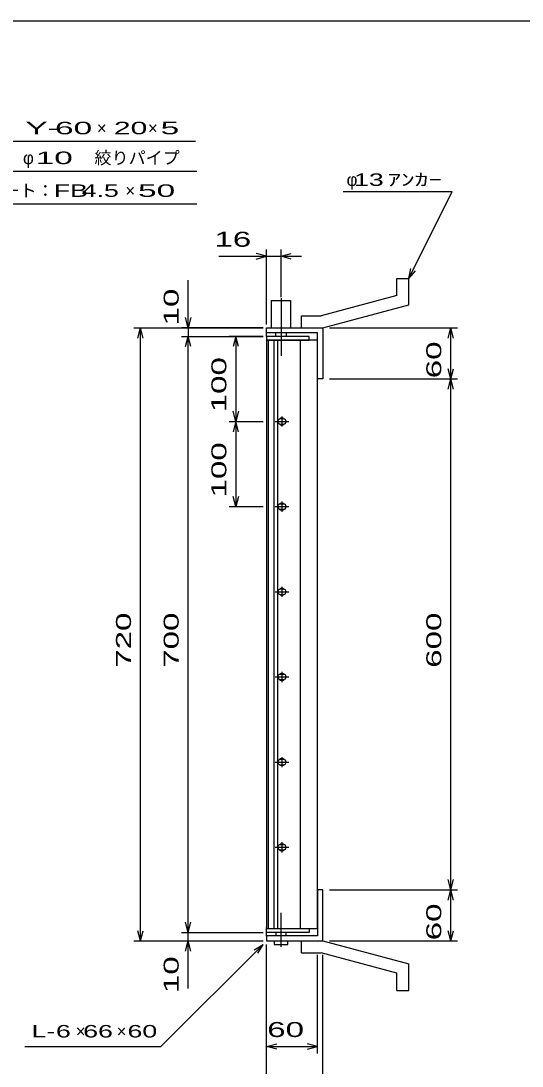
# Model space of a CAD drawing. Units: millimetres, scale not verified. Extents: x -1456 to 1379, y -1028 to 847.
# Drawn here: x -521 to 67, y -380 to 847 of the extents above; entities that cross this region are included whole.
import ezdxf
from ezdxf.enums import TextEntityAlignment as Align

# ---------------------------------------------------------------- set-up
doc = ezdxf.new("R2010")
doc.units = ezdxf.units.MM
doc.header["$LTSCALE"] = 8
doc.linetypes.add('LONG_DASHED_DOTTED', pattern=[15.25, 12, -1.5, 0.25, -1.5])
for name, color, linetype, lineweight in [('0_2', 150, 'Continuous', 25), ('16', 3, 'Continuous', 25), ('19', 6, 'Continuous', 25), ('22', 2, 'Continuous', 25)]:
    doc.layers.add(name, color=color, linetype=linetype, lineweight=lineweight)
doc.styles.add('ベクトル', font='')
doc.styles.get('ベクトル').set_extended_font_data('ベクトル')

msp = doc.modelspace()

# ---------------------------------------------------------------- linework, layer by layer
at = {"layer": '0_2'}
msp.add_line((-1388.8, 847.2), (1379.2, 847.2), dxfattribs=at)
at = {"layer": '16'}
for p, q in [((-182.9, 476.8), (-232.9, 476.8)), ((-232.9, 476.8), (-232.9, 472.3)), ((-232.9, 472.3), (-182.9, 472.3)), ((-232.9, 472.3), (-232.9, -218.7)), ((-172.9, 472.3), (-232.9, 472.3)), ((-230.9, 472.3), (-230.9, -218.7)), ((-223.9, -218.7), (-223.9, 472.3)), ((-219.9, 472.3), (-219.9, -218.7)), ((-192.9, -218.7), (-192.9, 472.3)), ((-182.9, 472.3), (-182.9, 476.8)), ((-172.9, -218.7), (-172.9, 472.3)), ((-214.9, 382.8), (-214.9, 370.8)), ((-222.9, 376.8), (-206.9, 376.8)), ((-212.9, 379.8), (-216.9, 379.8)), ((-216.9, 373.8), (-212.9, 373.8)), ((-214.9, 282.8), (-214.9, 270.8)), ((-222.9, 276.8), (-206.9, 276.8)), ((-212.9, 279.8), (-216.9, 279.8)), ((-216.9, 273.8), (-212.9, 273.8)), ((-222.9, 176.8), (-206.9, 176.8)), ((-212.9, 179.8), (-216.9, 179.8)), ((-216.9, 173.8), (-212.9, 173.8)), ((-214.9, 182.8), (-214.9, 170.8)), ((-222.9, 76.8), (-206.9, 76.8)), ((-212.9, 79.8), (-216.9, 79.8)), ((-216.9, 73.8), (-212.9, 73.8)), ((-214.9, 82.8), (-214.9, 70.8)), ((-222.9, -23.2), (-206.9, -23.2)), ((-212.9, -20.2), (-216.9, -20.2)), ((-214.9, -17.2), (-214.9, -29.2)), ((-216.9, -26.2), (-212.9, -26.2)), ((-212.9, -120.2), (-216.9, -120.2)), ((-214.9, -117.2), (-214.9, -129.2)), ((-222.9, -123.2), (-206.9, -123.2)), ((-216.9, -126.2), (-212.9, -126.2)), ((-232.9, -218.7), (-182.9, -218.7)), ((-232.9, -223.2), (-232.9, -218.7)), ((-232.9, -218.7), (-172.9, -218.7)), ((-182.9, -218.7), (-182.9, -223.2)), ((-182.9, -223.2), (-232.9, -223.2))]:
    msp.add_line(p, q, dxfattribs=at)
for centre, radius, start, end in [((-214.9, 376.8), 4, 46.6, 133.4), ((-216.9, 376.8), 3, 90, 270), ((-214.9, 376.8), 4, 226.6, 313.4), ((-212.9, 376.8), 3, 270, 90), ((-216.9, 276.8), 3, 90, 270), ((-214.9, 276.8), 4, 46.6, 133.4), ((-214.9, 276.8), 4, 226.6, 313.4), ((-212.9, 276.8), 3, 270, 90), ((-216.9, 176.8), 3, 90, 270), ((-214.9, 176.8), 4, 46.6, 133.4), ((-214.9, 176.8), 4, 226.6, 313.4), ((-212.9, 176.8), 3, 270, 90), ((-216.9, 76.8), 3, 90, 270), ((-214.9, 76.8), 4, 46.6, 133.4), ((-214.9, 76.8), 4, 226.6, 313.4), ((-212.9, 76.8), 3, 270, 90), ((-216.9, -23.2), 3, 90, 270), ((-214.9, -23.2), 4, 46.6, 133.4), ((-212.9, -23.2), 3, 270, 90), ((-214.9, -23.2), 4, 226.6, 313.4), ((-216.9, -123.2), 3, 90, 270), ((-214.9, -123.2), 4, 46.6, 133.4), ((-212.9, -123.2), 3, 270, 90), ((-214.9, -123.2), 4, 226.6, 313.4)]:
    msp.add_arc(centre, radius, start, end, dxfattribs=at)
at = {"layer": '19'}
for p, q in [((-79.9, 544.8), (-65.9, 544.8)), ((-79.9, 524.8), (-79.9, 544.8)), ((-65.9, 513.8), (-65.9, 544.8)), ((-226.9, 486.8), (-226.9, 518.8)), ((-226.9, 518.8), (-204.9, 518.8)), ((-204.9, 518.8), (-204.9, 486.8)), ((-79.9, 524.8), (-168.9, 500.8)), ((-166.9, 486.8), (-65.9, 513.8)), ((-191.9, 500.8), (-168.9, 500.8)), ((-191.9, 486.8), (-191.9, 500.8)), ((-232.9, 476.8), (-232.9, 486.8)), ((-232.9, 480.8), (-232.9, 486.8)), ((-232.9, 486.8), (-167.9, 486.8)), ((-172.9, 480.8), (-232.9, 480.8)), ((-221.9, 476.8), (-221.9, 480.8)), ((-209.9, 480.8), (-209.9, 476.8)), ((-191.9, 486.8), (-166.9, 486.8)), ((-172.9, 426.8), (-172.9, 480.8)), ((-167.9, 486.8), (-166.9, 485.8)), ((-166.9, 485.8), (-166.9, 426.8)), ((-166.9, 426.8), (-172.9, 426.8)), ((-166.9, -173.2), (-172.9, -173.2)), ((-172.9, -173.2), (-172.9, -227.2)), ((-166.9, -232.2), (-166.9, -173.2)), ((-232.9, -227.2), (-232.9, -217.2)), ((-232.9, -227.2), (-232.9, -233.2)), ((-172.9, -227.2), (-232.9, -227.2)), ((-221.9, -223.2), (-221.9, -227.2)), ((-209.9, -227.2), (-209.9, -223.2)), ((-167.9, -233.2), (-166.9, -232.2)), ((-232.9, -233.2), (-167.9, -233.2)), ((-223.9, -233.2), (-223.9, -237.2)), ((-223.9, -237.2), (-207.9, -237.2)), ((-207.9, -237.2), (-207.9, -233.2)), ((-191.9, -233.2), (-166.9, -233.2)), ((-191.9, -247.2), (-191.9, -233.2)), ((-166.9, -233.2), (-65.9, -260.2)), ((-191.9, -247.2), (-168.9, -247.2)), ((-79.9, -271.2), (-168.9, -247.2)), ((-65.9, -291.2), (-65.9, -260.2)), ((-79.9, -291.2), (-79.9, -271.2)), ((-79.9, -291.2), (-65.9, -291.2))]:
    msp.add_line(p, q, dxfattribs=at)
at = {"layer": '19', "linetype": 'LONG_DASHED_DOTTED'}
for p, q in [((-215.9, 521.8), (-215.9, 453.8)), ((-215.9, -240.2), (-215.9, -200.2))]:
    msp.add_line(p, q, dxfattribs=at)
at = {"layer": '22', "color": 4}
for p, q in [((-684.15, 705.8), (-316.15, 705.8)), ((-666.9, 670.8), (-314.9, 670.8)), ((-142.9, 646.8), (-14.9, 646.8)), ((-65.9, 544.8), (-14.9, 646.8)), ((-650.7, 632.3), (-314.7, 632.3)), ((-232.9, 490.8), (-232.9, 578.8)), ((-215.9, 522.8), (-215.9, 578.8)), ((-288.9, 570.8), (-232.9, 570.8)), ((-232.9, 570.8), (-244.9, 574)), ((-244.9, 567.6), (-232.9, 570.8)), ((-232.9, 570.8), (-215.9, 570.8)), ((-215.9, 570.8), (-203.9, 574)), ((-203.9, 567.6), (-215.9, 570.8)), ((-215.9, 570.8), (-191.9, 570.8)), ((-65.9, 544.8), (-63.5, 556.48)), ((-65.9, 544.8), (-57.9, 553.6)), ((-324.9, 486.8), (-324.9, 542.8)), ((-324.9, 486.8), (-328.1, 498.8)), ((-321.7, 498.8), (-324.9, 486.8)), ((-388.9, 486.8), (-236.9, 486.8)), ((-384.1, 474.8), (-380.9, 486.8)), ((-377.7, 474.8), (-380.9, 486.8)), ((-380.9, -233.2), (-380.9, 486.8)), ((-236.9, 486.8), (-332.9, 486.8)), ((-324.9, 486.8), (-324.9, 476.8)), ((-158.9, 486.8), (-8.5, 486.8)), ((-19.7, 474.8), (-16.5, 486.8)), ((-13.3, 474.8), (-16.5, 486.8)), ((-16.5, 426.8), (-16.5, 486.8)), ((-332.9, 476.8), (-236.9, 476.8)), ((-328.1, 464.8), (-324.9, 476.8)), ((-321.7, 464.8), (-324.9, 476.8)), ((-324.9, -223.2), (-324.9, 476.8)), ((-236.9, 476.8), (-276.9, 476.8)), ((-268.9, 476.8), (-272.1, 464.8)), ((-265.7, 464.8), (-268.9, 476.8)), ((-268.9, 476.8), (-268.9, 376.8)), ((-16.5, 426.8), (-19.7, 438.8)), ((-16.5, 426.8), (-13.3, 438.8)), ((-158.9, 426.8), (-8.5, 426.8)), ((-19.7, 414.8), (-16.5, 426.8)), ((-13.3, 414.8), (-16.5, 426.8)), ((-16.5, -173.2), (-16.5, 426.8)), ((-268.9, 376.8), (-272.1, 388.8)), ((-265.7, 388.8), (-268.9, 376.8)), ((-276.9, 376.8), (-236.9, 376.8)), ((-268.9, 376.8), (-272.1, 364.8)), ((-265.7, 364.8), (-268.9, 376.8)), ((-268.9, 376.8), (-268.9, 276.8)), ((-268.9, 276.8), (-272.1, 288.8)), ((-265.7, 288.8), (-268.9, 276.8)), ((-276.9, 276.8), (-236.9, 276.8)), ((-16.5, -173.2), (-19.7, -161.2)), ((-16.5, -173.2), (-13.3, -161.2)), ((-158.9, -173.2), (-8.5, -173.2)), ((-19.7, -185.2), (-16.5, -173.2)), ((-13.3, -185.2), (-16.5, -173.2)), ((-16.5, -233.2), (-16.5, -173.2)), ((-324.9, -223.2), (-328.1, -211.2)), ((-324.9, -223.2), (-321.7, -211.2)), ((-380.9, -233.2), (-384.1, -221.2)), ((-380.9, -233.2), (-377.7, -221.2)), ((-332.9, -223.2), (-236.9, -223.2)), ((-324.9, -233.2), (-324.9, -223.2)), ((-16.5, -233.2), (-19.7, -221.2)), ((-16.5, -233.2), (-13.3, -221.2)), ((-388.9, -233.2), (-236.9, -233.2)), ((-356.9, -357.2), (-236.9, -237.2)), ((-332.9, -233.2), (-236.9, -233.2)), ((-328.1, -245.2), (-324.9, -233.2)), ((-321.7, -245.2), (-324.9, -233.2)), ((-324.9, -289.2), (-324.9, -233.2)), ((-247.3, -243.6), (-236.9, -237.2)), ((-243.3, -247.6), (-236.9, -237.2)), ((-232.9, -365.2), (-232.9, -237.2)), ((-232.9, -421.2), (-232.9, -237.2)), ((-158.9, -233.2), (-8.5, -233.2)), ((-172.9, -365.2), (-172.9, -249.4)), ((-166.9, -421.2), (-166.9, -249.4)), ((-232.9, -357.2), (-220.9, -354)), ((-172.9, -357.2), (-184.9, -354)), ((-516.9, -357.2), (-356.9, -357.2)), ((-220.9, -360.4), (-232.9, -357.2)), ((-232.9, -357.2), (-172.9, -357.2)), ((-184.9, -360.4), (-172.9, -357.2))]:
    msp.add_line(p, q, dxfattribs=at)

# ---------------------------------------------------------------- texts
at = {"layer": '22', "style": 'ベクトル'}
for s, height, width, p in [('Y-', 14.66, 2, (-516.15, 721.4)), (' 60 ', 14.66, 2, (-492.15, 721.4)), ('20', 14.66, 1.8, (-412.15, 721.4)), (' 5 ', 14.66, 2, (-368.15, 721.4)), (' 10 ', 14.66, 2, (-514.9, 686.4)), (' 13 ', 14.66, 1.6, (-138.9, 660.8)), ('ｱﾝｶｰ', 14.66, 1.6, (-90.9, 660.8)), ('FB', 14.66, 1.6, (-482.7, 647.9)), (' 4.5 ', 14.66, 1.6, (-458.7, 647.9)), (' 50 ', 14.66, 2, (-394.7, 647.9)), (' 16 ', 17.6, 1.65, (-304.9, 590.8)), (' 60 ', 17.6, 1.65, (-242.9, -337.2)), ('L-', 14.66, 1.6, (-508.9, -339.2)), (' 6 ', 14.66, 1.6, (-488.9, -339.2)), (' 66 ', 14.66, 1.6, (-456.9, -339.2)), (' 60 ', 14.66, 1.6, (-404.9, -339.2))]:
    msp.add_text(s, height=height, dxfattribs=dict(at, width=width)).set_placement(p, align=Align.MIDDLE_LEFT)
for s, p in [('×', (-432.15, 721.4)), ('×', (-372.15, 721.4)), ('φ', (-518.9, 686.4)), ('絞りパイプ', (-434.9, 686.4)), ('φ', (-138.9, 660.8)), ('エンドプレート：', (-642.7, 647.9)), ('×', (-398.7, 647.9)), ('×', (-456.9, -339.2)), ('×', (-408.9, -339.2))]:
    msp.add_text(s, height=14.66, dxfattribs=at).set_placement(p, align=Align.MIDDLE_LEFT)
at = {"layer": '22', "style": 'ベクトル', "width": 1.65}
for s, p in [(' 10 ', (-344.9, 478.8)), (' 60 ', (-36.5, 416.8)), (' 100 ', (-288.9, 376.8)), (' 100 ', (-288.9, 276.8)), (' 720 ', (-400.9, 76.8)), (' 700 ', (-344.9, 76.8)), (' 600 ', (-36.5, 76.8)), (' 60 ', (-36.5, -243.2)), (' 10 ', (-344.9, -305.2))]:
    msp.add_text(s, height=17.6, rotation=90, dxfattribs=at).set_placement(p, align=Align.MIDDLE_LEFT)

doc.saveas('drawing.dxf')
